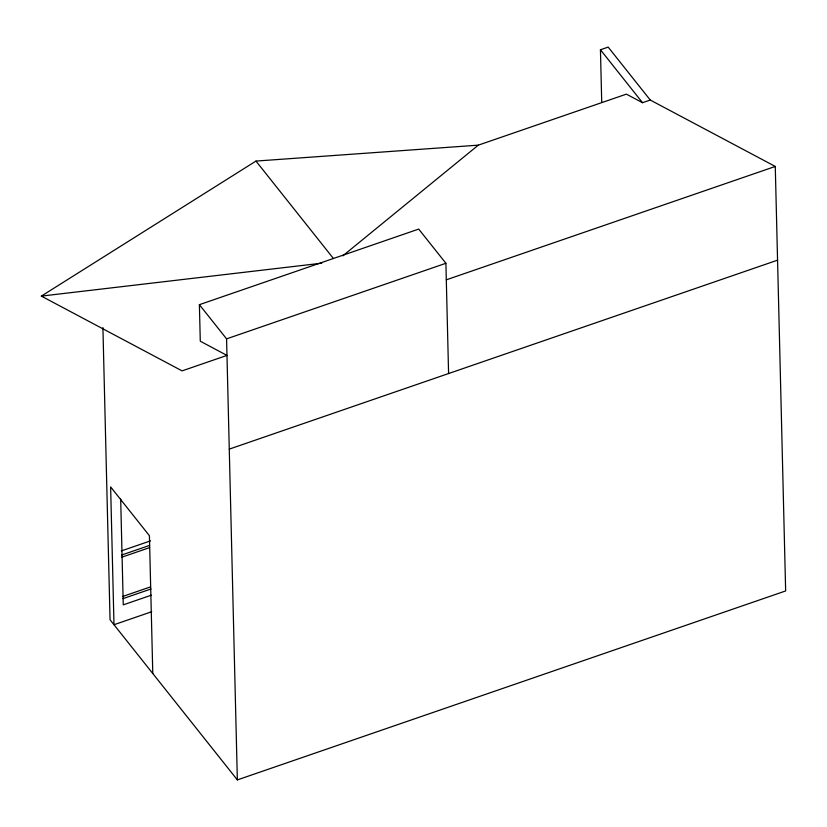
<?xml version="1.0" encoding="UTF-8"?>
<svg xmlns="http://www.w3.org/2000/svg" width="827" height="827" viewBox="0 0 827 827"><rect width="100%" height="100%" fill="white"/><g stroke="black" fill="none" stroke-linecap="round" stroke-linejoin="round"><path stroke-width="1.24" d="M342.802 255.843L478.295 145.159L626.38 94.133L642.517 102.703L650.26 100.036L775.271 166.444L785.65 590.943L237.349 779.902L110.053 619.764L102.91 327.606M448.585 373.546L445.898 263.286L418.71 229.089L199.39 304.677L200.289 341.22L226.98 355.403L182.085 370.878L41.35 296.107L255.967 161.079L478.295 145.159M601.725 102.424L600.443 49.765L608.176 47.098L650.26 100.036M199.39 304.677L226.577 338.863L445.898 263.286M446.301 279.826L775.271 166.444M229.265 449.123L777.566 260.164M121.311 550.927L150.535 540.858M121.497 555.082L149.511 545.427M121.559 557.284L149.563 547.629M122.468 596.556L150.473 586.901M122.975 598.634L150.979 588.979M151.279 595.202L123.264 604.857L120.68 499.053M151.713 611.732L113.992 624.726L110.632 486.907L149.418 535.71L152.788 673.529M41.35 296.107L321.775 263.182M600.443 49.765L642.517 102.703M255.967 161.079L333.426 258.51M226.577 338.863L237.349 779.902"/></g></svg>
